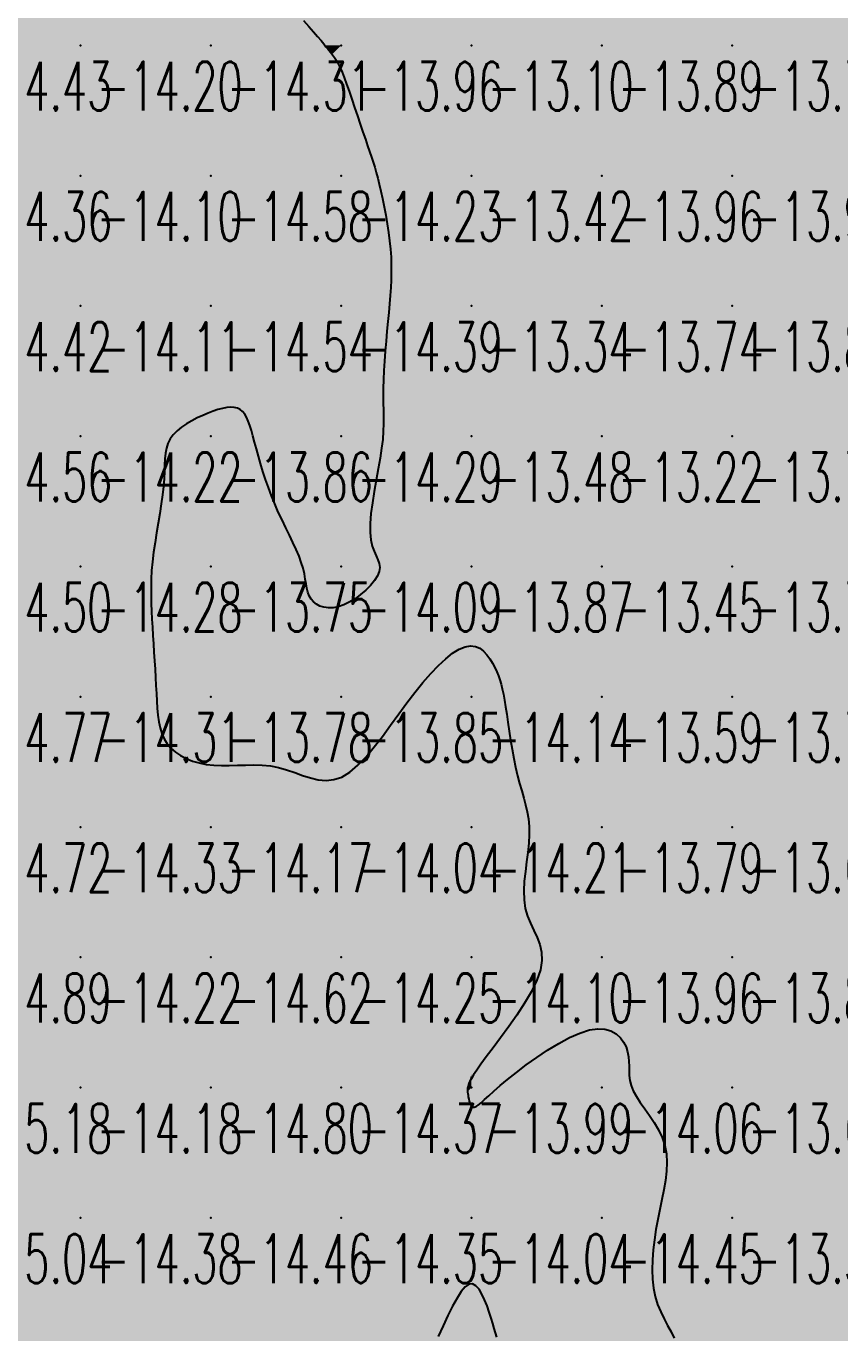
# Model space of a CAD drawing. Header units: millimetres. Extents: x 88261 to 90953, y 390274 to 392322.
# Drawn here: x 89646.1 to 89708.5, y 391308.4 to 391408.7 of the extents above; entities that cross this region are included whole.
import ezdxf
from ezdxf.enums import TextEntityAlignment as Align

# ---------------------------------------------------------------- set-up
doc = ezdxf.new("R2010")
doc.units = ezdxf.units.MM
doc.header["$LTSCALE"] = 25
for name, color, linetype in [('CN_03_00', 7, 'Continuous'), ('COTEAlt', 7, 'Continuous'), ('TN_COLORIAGE', 7, 'Continuous')]:
    doc.layers.add(name, color=color, linetype=linetype)
doc.styles.add('Simplex 1.0', font='Simplex.shx', dxfattribs={"width": 0.99, "height": 2.5})
doc.styles.get("Standard").update_dxf_attribs({"font": 'times.ttf'})

# ---------------------------------------------------------------- blocks, each defined once
blk = doc.blocks.new('COTE')
at = {"color": 0}
blk.add_point((0, 0), dxfattribs=at)
at = {"layer": 'COTEAlt'}
blk.add_attdef('ALT', text='', height=3.75, dxfattribs=at).set_placement((1.25, -1.25), align=Align.TOP_LEFT)

msp = doc.modelspace()

# ---------------------------------------------------------------- linework, layer by layer
at = {"layer": 'CN_03_00', "elevation": -14, "flags": 128}
for points in [[(89667.37, 391409.15), (89667.78, 391408.7), (89668.14, 391408.28), (89668.45, 391407.92), (89668.71, 391407.61), (89668.92, 391407.35), (89669.09, 391407.14), (89669.23, 391406.98), (89669.34, 391406.84), (89669.43, 391406.72), (89669.51, 391406.62), (89669.59, 391406.52), (89669.66, 391406.42), (89669.75, 391406.31), (89669.84, 391406.17), (89669.94, 391406), (89670.05, 391405.78), (89670.17, 391405.51), (89670.32, 391405.18), (89670.48, 391404.77), (89670.66, 391404.27), (89670.86, 391403.72), (89671.07, 391403.11), (89671.29, 391402.47), (89671.5, 391401.83), (89671.72, 391401.19), (89671.92, 391400.59), (89672.11, 391400.03), (89672.28, 391399.53), (89672.43, 391399.09), (89672.57, 391398.67), (89672.7, 391398.28), (89672.83, 391397.9), (89672.94, 391397.49), (89673.06, 391397.06), (89673.18, 391396.59), (89673.31, 391396.06), (89673.43, 391395.48), (89673.56, 391394.86), (89673.68, 391394.21), (89673.79, 391393.55), (89673.89, 391392.89), (89673.97, 391392.23), (89674.04, 391391.59), (89674.08, 391390.98), (89674.1, 391390.39), (89674.1, 391389.81), (89674.09, 391389.23), (89674.06, 391388.65), (89674.02, 391388.05), (89673.97, 391387.41), (89673.91, 391386.75), (89673.84, 391386.04), (89673.77, 391385.3), (89673.71, 391384.54), (89673.64, 391383.77), (89673.58, 391383.01), (89673.53, 391382.28), (89673.5, 391381.57), (89673.48, 391380.92), (89673.48, 391380.32), (89673.48, 391379.77), (89673.5, 391379.24), (89673.51, 391378.72), (89673.51, 391378.18), (89673.49, 391377.62), (89673.44, 391377), (89673.36, 391376.32), (89673.24, 391375.55), (89673.1, 391374.73), (89672.94, 391373.86), (89672.79, 391372.99), (89672.65, 391372.13), (89672.54, 391371.3), (89672.47, 391370.54), (89672.47, 391369.86), (89672.53, 391369.29), (89672.64, 391368.81), (89672.78, 391368.41), (89672.93, 391368.06), (89673.07, 391367.75), (89673.17, 391367.46), (89673.21, 391367.17), (89673.17, 391366.86), (89673.03, 391366.52), (89672.8, 391366.16), (89672.5, 391365.79), (89672.14, 391365.43), (89671.75, 391365.09), (89671.32, 391364.77), (89670.88, 391364.5), (89670.45, 391364.29), (89670.03, 391364.15), (89669.64, 391364.08), (89669.27, 391364.06), (89668.93, 391364.11), (89668.62, 391364.2), (89668.35, 391364.34), (89668.12, 391364.52), (89667.94, 391364.74), (89667.8, 391364.99), (89667.7, 391365.26), (89667.63, 391365.57), (89667.56, 391365.91), (89667.5, 391366.27), (89667.43, 391366.67), (89667.33, 391367.1), (89667.19, 391367.55), (89667.02, 391368.04), (89666.8, 391368.55), (89666.55, 391369.08), (89666.29, 391369.64), (89666, 391370.22), (89665.72, 391370.81), (89665.43, 391371.42), (89665.16, 391372.04), (89664.9, 391372.67), (89664.67, 391373.3), (89664.45, 391373.93), (89664.25, 391374.54), (89664.07, 391375.15), (89663.9, 391375.72), (89663.75, 391376.27), (89663.61, 391376.78), (89663.48, 391377.26), (89663.36, 391377.68), (89663.24, 391378.07), (89663.12, 391378.4), (89662.99, 391378.7), (89662.85, 391378.94), (89662.69, 391379.14), (89662.5, 391379.29), (89662.29, 391379.39), (89662.04, 391379.45), (89661.77, 391379.47), (89661.47, 391379.44), (89661.14, 391379.38), (89660.8, 391379.29), (89660.43, 391379.16), (89660.04, 391379.02), (89659.63, 391378.84), (89659.21, 391378.65), (89658.79, 391378.43), (89658.39, 391378.19), (89658.01, 391377.93), (89657.67, 391377.65), (89657.37, 391377.35), (89657.13, 391377.03), (89656.96, 391376.69), (89656.84, 391376.32), (89656.77, 391375.93), (89656.73, 391375.5), (89656.7, 391375.03), (89656.69, 391374.53), (89656.66, 391373.98), (89656.62, 391373.38), (89656.55, 391372.73), (89656.45, 391372.04), (89656.34, 391371.32), (89656.21, 391370.57), (89656.09, 391369.82), (89655.97, 391369.07), (89655.86, 391368.33), (89655.77, 391367.61), (89655.71, 391366.93), (89655.67, 391366.27), (89655.66, 391365.64), (89655.66, 391365.02), (89655.67, 391364.41), (89655.7, 391363.81), (89655.73, 391363.2), (89655.77, 391362.58), (89655.81, 391361.95), (89655.85, 391361.31), (89655.89, 391360.66), (89655.93, 391360.01), (89655.97, 391359.36), (89656.01, 391358.72), (89656.04, 391358.1), (89656.07, 391357.49), (89656.1, 391356.91), (89656.14, 391356.36), (89656.19, 391355.83), (89656.26, 391355.32), (89656.36, 391354.85), (89656.49, 391354.41), (89656.67, 391354), (89656.9, 391353.63), (89657.19, 391353.29), (89657.53, 391352.99), (89657.92, 391352.72), (89658.36, 391352.5), (89658.84, 391352.31), (89659.35, 391352.16), (89659.9, 391352.05), (89660.47, 391351.99), (89661.06, 391351.96), (89661.67, 391351.97), (89662.29, 391351.98), (89662.92, 391352), (89663.55, 391352.01), (89664.19, 391351.99), (89664.82, 391351.93), (89665.45, 391351.81), (89666.07, 391351.64), (89666.69, 391351.43), (89667.29, 391351.21), (89667.9, 391351.01), (89668.5, 391350.87), (89669.1, 391350.81), (89669.7, 391350.88), (89670.31, 391351.08), (89670.92, 391351.46), (89671.54, 391351.99), (89672.16, 391352.64), (89672.79, 391353.39), (89673.42, 391354.2), (89674.04, 391355.06), (89674.67, 391355.92), (89675.3, 391356.77), (89675.92, 391357.58), (89676.53, 391358.33), (89677.14, 391359.02), (89677.72, 391359.63), (89678.28, 391360.15), (89678.81, 391360.58), (89679.31, 391360.89), (89679.77, 391361.08), (89680.18, 391361.15), (89680.56, 391361.1), (89680.89, 391360.96), (89681.18, 391360.74), (89681.44, 391360.46), (89681.67, 391360.15), (89681.87, 391359.82), (89682.05, 391359.48), (89682.2, 391359.16), (89682.32, 391358.85), (89682.44, 391358.53), (89682.53, 391358.2), (89682.62, 391357.84), (89682.71, 391357.44), (89682.79, 391356.99), (89682.87, 391356.48), (89682.96, 391355.91), (89683.05, 391355.28), (89683.15, 391354.61), (89683.26, 391353.92), (89683.38, 391353.21), (89683.5, 391352.51), (89683.64, 391351.83), (89683.79, 391351.18), (89683.95, 391350.58), (89684.11, 391350.01), (89684.27, 391349.47), (89684.41, 391348.94), (89684.53, 391348.41), (89684.63, 391347.86), (89684.68, 391347.28), (89684.69, 391346.67), (89684.65, 391346), (89684.58, 391345.29), (89684.48, 391344.56), (89684.39, 391343.82), (89684.31, 391343.08), (89684.27, 391342.35), (89684.29, 391341.66), (89684.38, 391341), (89684.55, 391340.41), (89684.79, 391339.85), (89685.04, 391339.31), (89685.29, 391338.77), (89685.5, 391338.22), (89685.64, 391337.63), (89685.66, 391336.99), (89685.55, 391336.27), (89685.27, 391335.48), (89684.85, 391334.62), (89684.33, 391333.72), (89683.74, 391332.81), (89683.11, 391331.92), (89682.49, 391331.07), (89681.91, 391330.29), (89681.39, 391329.61), (89680.98, 391329.05), (89680.66, 391328.59), (89680.42, 391328.23), (89680.25, 391327.95), (89680.13, 391327.74), (89680.06, 391327.58), (89680.02, 391327.46), (89679.99, 391327.36), (89679.98, 391327.28), (89679.96, 391327.21), (89679.96, 391327.14), (89679.95, 391327.07), (89679.95, 391326.99), (89679.96, 391326.9), (89679.97, 391326.79), (89679.99, 391326.67), (89680.01, 391326.52), (89680.04, 391326.36), (89680.08, 391326.2), (89680.13, 391326.05), (89680.19, 391325.91), (89680.27, 391325.81), (89680.36, 391325.75), (89680.47, 391325.74), (89680.61, 391325.79), (89680.78, 391325.9), (89680.99, 391326.08), (89681.25, 391326.32), (89681.58, 391326.62), (89681.97, 391326.97), (89682.45, 391327.39), (89683.03, 391327.87), (89683.7, 391328.41), (89684.45, 391328.98), (89685.26, 391329.56), (89686.1, 391330.12), (89686.95, 391330.63), (89687.78, 391331.08), (89688.57, 391331.43), (89689.3, 391331.67), (89689.94, 391331.76), (89690.49, 391331.73), (89690.96, 391331.59), (89691.36, 391331.36), (89691.68, 391331.07), (89691.93, 391330.73), (89692.12, 391330.36), (89692.24, 391329.98), (89692.31, 391329.61), (89692.34, 391329.25), (89692.35, 391328.89), (89692.35, 391328.53), (89692.36, 391328.16), (89692.41, 391327.79), (89692.5, 391327.39), (89692.67, 391326.98), (89692.91, 391326.55), (89693.21, 391326.09), (89693.55, 391325.6), (89693.91, 391325.09), (89694.27, 391324.56), (89694.6, 391324), (89694.88, 391323.41), (89695.09, 391322.8), (89695.21, 391322.16), (89695.25, 391321.5), (89695.22, 391320.82), (89695.14, 391320.11), (89695.02, 391319.39), (89694.87, 391318.65), (89694.71, 391317.89), (89694.56, 391317.12), (89694.41, 391316.34), (89694.29, 391315.56), (89694.2, 391314.78), (89694.14, 391314.01), (89694.12, 391313.26), (89694.14, 391312.53), (89694.22, 391311.84), (89694.35, 391311.2), (89694.54, 391310.59), (89694.78, 391310.03), (89695.04, 391309.5), (89695.31, 391308.99), (89695.57, 391308.49), (89695.81, 391308)], [(89682.21, 391308.09), (89682.11, 391308.42), (89682, 391308.76), (89681.89, 391309.13), (89681.76, 391309.54), (89681.61, 391310), (89681.45, 391310.48), (89681.26, 391310.95), (89681.06, 391311.39), (89680.84, 391311.76), (89680.6, 391312.03), (89680.34, 391312.17), (89680.07, 391312.15), (89679.78, 391311.95), (89679.47, 391311.59), (89679.15, 391311.08), (89678.81, 391310.46), (89678.45, 391309.75), (89678.08, 391308.96), (89677.69, 391308.14)]]:
    msp.add_lwpolyline(points, dxfattribs=at)
at = {"layer": 'TN_COLORIAGE', "color": 231}
for points in [[(89640.25, 391417.24, -14.12), (89640.25, 391407.24, -14.12), (89650.25, 391417.24, -14.12)], [(89640.25, 391407.24, -14.12), (89650.25, 391407.24, -14.12), (89650.25, 391417.24, -14.12)], [(89650.25, 391407.24, -14), (89655.23, 391412.23, -14), (89650.25, 391417.24, -14), (89653.95, 391417.24, -14)], [(89660.25, 391407.24, -14), (89660.25, 391413.35, -14), (89650.25, 391407.24, -14), (89655.23, 391412.23, -14)], [(89664.99, 391411.98, -14.31), (89660.25, 391413.35, -14.31), (89660.25, 391407.24, -14.31)], [(89664.99, 391411.98, -14.31), (89669.04, 391407.24, -14.31), (89660.25, 391407.24, -14.31)], [(89640.25, 391407.24, -14.2), (89640.25, 391397.24, -14.2), (89650.25, 391407.24, -14.2)], [(89640.25, 391397.24, -14.2), (89650.25, 391397.24, -14.2), (89650.25, 391407.24, -14.2)], [(89650.25, 391407.24, -14.31), (89650.25, 391397.24, -14.31), (89660.25, 391407.24, -14.31)], [(89650.25, 391397.24, -14.31), (89660.25, 391397.24, -14.31), (89660.25, 391407.24, -14.31)], [(89660.25, 391397.24, -14), (89669.56, 391406.55, -14), (89660.25, 391407.24, -14), (89669.04, 391407.24, -14)], [(89660.25, 391397.24, -14), (89669.56, 391406.55, -14), (89670.25, 391397.24, -14), (89670.25, 391405.69, -14)], [(89672.32, 391399.31, -14.23), (89670.25, 391405.69, -14.23), (89670.25, 391397.24, -14.23)], [(89672.32, 391399.31, -14.23), (89673.12, 391397.24, -14.23), (89670.25, 391397.24, -14.23)], [(89640.25, 391397.24, -14.1), (89640.25, 391387.24, -14.1), (89650.25, 391397.24, -14.1)], [(89640.25, 391387.24, -14.1), (89650.25, 391387.24, -14.1), (89650.25, 391397.24, -14.1)], [(89650.25, 391397.24, -14.58), (89650.25, 391387.24, -14.58), (89660.25, 391397.24, -14.58)], [(89650.25, 391387.24, -14.58), (89660.25, 391387.24, -14.58), (89660.25, 391397.24, -14.58)], [(89660.25, 391397.24, -14.23), (89660.25, 391387.24, -14.23), (89670.25, 391397.24, -14.23)], [(89660.25, 391387.24, -14.23), (89670.25, 391387.24, -14.23), (89670.25, 391397.24, -14.23)], [(89670.25, 391387.24, -14), (89674.28, 391391.27, -14), (89670.25, 391397.24, -14), (89673.12, 391397.24, -14)], [(89673.98, 391387.24, -14.39), (89674.28, 391391.27, -14.39), (89670.25, 391387.24, -14.39)], [(89640.25, 391387.24, -14.11), (89640.25, 391377.24, -14.11), (89650.25, 391387.24, -14.11)], [(89640.25, 391377.24, -14.11), (89650.25, 391377.24, -14.11), (89650.25, 391387.24, -14.11)], [(89650.25, 391387.24, -14.54), (89650.25, 391377.24, -14.54), (89660.25, 391387.24, -14.54)], [(89660.25, 391387.24, -14), (89660.25, 391379.26, -14), (89650.25, 391377.24, -14), (89656.39, 391377.24, -14)], [(89660.25, 391387.24, -14), (89660.25, 391379.26, -14), (89670.25, 391387.24, -14), (89662.82, 391379.81, -14)], [(89670.25, 391387.24, -14), (89662.82, 391379.81, -14), (89670.25, 391377.24, -14), (89663.47, 391377.24, -14)], [(89670.25, 391387.24, -14), (89673.98, 391387.24, -14), (89670.25, 391377.24, -14), (89673.27, 391380.26, -14)], [(89673.27, 391380.26, -14.29), (89673.8, 391377.24, -14.29), (89670.25, 391377.24, -14.29)], [(89640.25, 391377.24, -14.22), (89640.25, 391367.24, -14.22), (89650.25, 391377.24, -14.22)], [(89640.25, 391367.24, -14.22), (89650.25, 391367.24, -14.22), (89650.25, 391377.24, -14.22)], [(89650.25, 391367.24, -14), (89656.96, 391373.95, -14), (89650.25, 391377.24, -14), (89656.39, 391377.24, -14)], [(89664.95, 391371.94, -14.29), (89663.47, 391377.24, -14.29), (89670.25, 391377.24, -14.29)], [(89670.25, 391377.24, -14), (89664.95, 391371.94, -14), (89670.25, 391367.24, -14), (89667.7, 391367.24, -14)], [(89670.25, 391377.24, -14), (89673.8, 391377.24, -14), (89670.25, 391367.24, -14), (89671.68, 391368.67, -14)], [(89655.48, 391367.24, -14.28), (89656.96, 391373.95, -14.28), (89650.25, 391367.24, -14.28)], [(89671.68, 391368.67, -14.09), (89674.27, 391367.24, -14.09), (89670.25, 391367.24, -14.09)], [(89640.25, 391367.24, -14.28), (89640.25, 391357.24, -14.28), (89650.25, 391367.24, -14.28)], [(89640.25, 391357.24, -14.28), (89650.25, 391357.24, -14.28), (89650.25, 391367.24, -14.28)], [(89650.25, 391357.24, -14), (89655.76, 391362.75, -14), (89650.25, 391367.24, -14), (89655.48, 391367.24, -14)], [(89667.7, 391367.24, -14.09), (89667.43, 391364.42, -14.09), (89670.25, 391367.24, -14.09)], [(89667.43, 391364.42, -14.09), (89670.25, 391363.53, -14.09), (89670.25, 391367.24, -14.09)], [(89670.25, 391363.53, -14.09), (89674.27, 391367.24, -14.09), (89670.25, 391367.24, -14.09)], [(89655.76, 391362.75, -14.31), (89656.1, 391357.24, -14.31), (89650.25, 391357.24, -14.31)], [(89675.32, 391357.24, -14.14), (89680.25, 391362.49, -14.14), (89680.25, 391357.24, -14.14)], [(89682.3, 391359.29, -14.14), (89680.25, 391362.49, -14.14), (89680.25, 391357.24, -14.14)], [(89682.3, 391359.29, -14.14), (89682.82, 391357.24, -14.14), (89680.25, 391357.24, -14.14)], [(89640.25, 391357.24, -14.31), (89640.25, 391347.24, -14.31), (89650.25, 391357.24, -14.31)], [(89640.25, 391347.24, -14.31), (89650.25, 391347.24, -14.31), (89650.25, 391357.24, -14.31)], [(89650.25, 391347.24, -14), (89656.26, 391353.25, -14), (89650.25, 391357.24, -14), (89656.1, 391357.24, -14)], [(89680.25, 391357.24, -14), (89675.32, 391357.24, -14), (89670.25, 391347.24, -14), (89670.25, 391349.18, -14)], [(89670.25, 391347.24, -14.14), (89680.25, 391347.24, -14.14), (89680.25, 391357.24, -14.14)], [(89680.25, 391347.24, -14), (89683.66, 391350.65, -14), (89680.25, 391357.24, -14), (89682.82, 391357.24, -14)], [(89650.25, 391347.24, -14), (89656.26, 391353.25, -14), (89660.25, 391347.24, -14), (89660.25, 391351.53, -14)], [(89660.25, 391351.53, -14.17), (89665.55, 391352.54, -14.17), (89660.25, 391347.24, -14.17)], [(89660.25, 391347.24, -14), (89665.55, 391352.54, -14), (89670.25, 391347.24, -14), (89670.25, 391349.18, -14)], [(89683.66, 391350.65, -14.21), (89685.28, 391347.24, -14.21), (89680.25, 391347.24, -14.21)], [(89640.25, 391347.24, -14.33), (89640.25, 391337.24, -14.33), (89650.25, 391347.24, -14.33)], [(89640.25, 391337.24, -14.33), (89650.25, 391337.24, -14.33), (89650.25, 391347.24, -14.33)], [(89650.25, 391347.24, -14.17), (89650.25, 391337.24, -14.17), (89660.25, 391347.24, -14.17)], [(89650.25, 391337.24, -14.17), (89660.25, 391337.24, -14.17), (89660.25, 391347.24, -14.17)], [(89660.25, 391347.24, -14.04), (89660.25, 391337.24, -14.04), (89670.25, 391347.24, -14.04)], [(89660.25, 391337.24, -14.04), (89670.25, 391337.24, -14.04), (89670.25, 391347.24, -14.04)], [(89670.25, 391347.24, -14.21), (89670.25, 391337.24, -14.21), (89680.25, 391347.24, -14.21)], [(89670.25, 391337.24, -14.21), (89680.25, 391337.24, -14.21), (89680.25, 391347.24, -14.21)], [(89680.25, 391347.24, -14), (89685.28, 391347.24, -14), (89680.25, 391337.24, -14), (89683.4, 391340.39, -14)], [(89683.4, 391340.39, -14.1), (89687.41, 391337.24, -14.1), (89680.25, 391337.24, -14.1)], [(89640.25, 391333.46, -14.22), (89642.15, 391329.15, -14.22), (89640.25, 391337.24, -14.22), (89650.25, 391337.24, -14.22)], [(89642.15, 391329.15, -14.18), (89642.08, 391327.24, -14.18), (89650.25, 391337.24, -14.18), (89650.25, 391327.24, -14.18)], [(89650.25, 391337.24, -14.62), (89650.25, 391327.24, -14.62), (89660.25, 391337.24, -14.62)], [(89650.25, 391327.24, -14.62), (89660.25, 391327.24, -14.62), (89660.25, 391337.24, -14.62)], [(89660.25, 391337.24, -14.25), (89660.25, 391327.24, -14.25), (89670.25, 391337.24, -14.25)], [(89660.25, 391327.24, -14.25), (89670.25, 391327.24, -14.25), (89670.25, 391337.24, -14.25)], [(89670.25, 391337.24, -14.1), (89670.25, 391327.24, -14.1), (89680.25, 391337.24, -14.1)], [(89670.25, 391327.24, -14), (89679.95, 391327.24, -14), (89680.25, 391337.24, -14), (89680.25, 391328.3, -14)], [(89687.41, 391337.24, -14.1), (89680.25, 391328.3, -14.1), (89680.25, 391337.24, -14.1)], [(89690.25, 391333.23, -14.06), (89681.92, 391327.24, -14.06), (89690.25, 391327.24, -14.06)], [(89692.86, 391329.86, -14.06), (89690.25, 391333.23, -14.06), (89690.25, 391327.24, -14.06)], [(89691.76, 391327.24, -14.06), (89692.86, 391329.86, -14.06), (89690.25, 391327.24, -14.06)], [(89640.71, 391317.7, -14.18), (89642.08, 391327.24, -14.18), (89650.25, 391327.24, -14.18)], [(89640.85, 391317.24, -14.18), (89640.71, 391317.7, -14.18), (89650.25, 391317.24, -14.18), (89650.25, 391327.24, -14.18)], [(89650.25, 391327.24, -14.8), (89650.25, 391317.24, -14.8), (89660.25, 391327.24, -14.8)], [(89650.25, 391317.24, -14.8), (89660.25, 391317.24, -14.8), (89660.25, 391327.24, -14.8)], [(89660.25, 391327.24, -14.37), (89660.25, 391317.24, -14.37), (89670.25, 391327.24, -14.37)], [(89660.25, 391317.24, -14.37), (89670.25, 391317.24, -14.37), (89670.25, 391327.24, -14.37)], [(89670.25, 391327.24, -14), (89679.95, 391327.24, -14), (89670.25, 391317.24, -14), (89679.93, 391326.92, -14)], [(89670.25, 391317.24, -14), (89679.93, 391326.92, -14), (89680.25, 391317.24, -14), (89680.25, 391325.07, -14)], [(89690.25, 391327.24, -14), (89681.92, 391327.24, -14), (89680.25, 391317.24, -14), (89680.25, 391325.07, -14)], [(89680.25, 391317.24, -14.06), (89690.25, 391317.24, -14.06), (89690.25, 391327.24, -14.06)], [(89690.25, 391317.24, -14), (89696.09, 391323.08, -14), (89690.25, 391327.24, -14), (89691.76, 391327.24, -14)], [(89694.39, 391317.24, -14.45), (89696.09, 391323.08, -14.45), (89690.25, 391317.24, -14.45)], [(89640.25, 391314.64, -14.38), (89640.85, 391317.24, -14.38), (89640.25, 391307.24, -14.38), (89650.25, 391317.24, -14.38)], [(89640.25, 391307.24, -14.38), (89650.25, 391307.24, -14.38), (89650.25, 391317.24, -14.38)], [(89650.25, 391317.24, -14.46), (89650.25, 391307.24, -14.46), (89660.25, 391317.24, -14.46)], [(89650.25, 391307.24, -14.46), (89660.25, 391307.24, -14.46), (89660.25, 391317.24, -14.46)], [(89660.25, 391317.24, -14.35), (89660.25, 391307.24, -14.35), (89670.25, 391317.24, -14.35)], [(89660.25, 391307.24, -14.35), (89670.25, 391307.24, -14.35), (89670.25, 391317.24, -14.35)], [(89670.25, 391317.24, -14.04), (89670.25, 391307.24, -14.04), (89680.25, 391317.24, -14.04)], [(89670.25, 391307.24, -14), (89677.46, 391307.24, -14), (89680.25, 391317.24, -14), (89680.25, 391314.18, -14)], [(89690.25, 391317.24, -14), (89681.97, 391308.96, -14), (89680.25, 391317.24, -14), (89680.25, 391314.18, -14)], [(89690.25, 391317.24, -14), (89681.97, 391308.96, -14), (89690.25, 391307.24, -14), (89682.43, 391307.24, -14)], [(89690.25, 391317.24, -14), (89694.39, 391317.24, -14), (89690.25, 391307.24, -14), (89693.68, 391310.68, -14)], [(89693.68, 391310.68, -14.34), (89696.98, 391307.24, -14.34), (89690.25, 391307.24, -14.34)]]:
    msp.add_solid(points, dxfattribs=at)
at = {"layer": 'TN_COLORIAGE', "color": 221}
for points in [[(89669.04, 391407.24, -13.65), (89664.99, 391411.98, -13.65), (89670.25, 391407.24, -13.65), (89670.25, 391417.24, -13.65)], [(89670.25, 391417.24, -13.76), (89670.25, 391407.24, -13.76), (89680.25, 391417.24, -13.76)], [(89670.25, 391407.24, -13.76), (89680.25, 391407.24, -13.76), (89680.25, 391417.24, -13.76)], [(89680.25, 391417.24, -13.82), (89680.25, 391407.24, -13.82), (89690.25, 391417.24, -13.82)], [(89680.25, 391407.24, -13.82), (89690.25, 391407.24, -13.82), (89690.25, 391417.24, -13.82)], [(89690.25, 391417.24, -13.5), (89690.25, 391407.24, -13.5), (89700.25, 391417.24, -13.5)], [(89690.25, 391407.24, -13.5), (89700.25, 391407.24, -13.5), (89700.25, 391417.24, -13.5)], [(89700.25, 391407.24, -13), (89707.78, 391414.77, -13), (89700.25, 391417.24, -13), (89706.9, 391417.24, -13)], [(89700.25, 391407.24, -13), (89707.78, 391414.77, -13), (89710.25, 391407.24, -13), (89710.25, 391410.24, -13)], [(89669.04, 391407.24, -13.96), (89669.56, 391406.55, -13.96), (89670.25, 391407.24, -13.96)], [(89670.25, 391405.69, -13.96), (89669.56, 391406.55, -13.96), (89670.25, 391407.24, -13.96)], [(89670.25, 391405.69, -13.1), (89672.32, 391399.31, -13.1), (89670.25, 391407.24, -13.1), (89680.25, 391407.24, -13.1)], [(89673.12, 391397.24, -13.1), (89672.32, 391399.31, -13.1), (89680.25, 391397.24, -13.1), (89680.25, 391407.24, -13.1)], [(89680.25, 391407.24, -13.89), (89680.25, 391397.24, -13.89), (89690.25, 391407.24, -13.89)], [(89680.25, 391397.24, -13.89), (89690.25, 391397.24, -13.89), (89690.25, 391407.24, -13.89)], [(89690.25, 391407.24, -13.77), (89690.25, 391397.24, -13.77), (89700.25, 391407.24, -13.77)], [(89690.25, 391397.24, -13.77), (89700.25, 391397.24, -13.77), (89700.25, 391407.24, -13.77)], [(89700.25, 391407.24, -13.11), (89700.25, 391397.24, -13.11), (89710.25, 391407.24, -13.11)], [(89700.25, 391397.24, -13.11), (89710.25, 391397.24, -13.11), (89710.25, 391407.24, -13.11)], [(89673.12, 391397.24, -13.42), (89674.28, 391391.27, -13.42), (89680.25, 391397.24, -13.42)], [(89674.28, 391391.27, -13.34), (89673.98, 391387.24, -13.34), (89680.25, 391397.24, -13.34), (89680.25, 391387.24, -13.34)], [(89680.25, 391397.24, -13.96), (89680.25, 391387.24, -13.96), (89690.25, 391397.24, -13.96)], [(89680.25, 391387.24, -13.96), (89690.25, 391387.24, -13.96), (89690.25, 391397.24, -13.96)], [(89690.25, 391397.24, -13.96), (89690.25, 391387.24, -13.96), (89700.25, 391397.24, -13.96)], [(89690.25, 391387.24, -13.96), (89700.25, 391387.24, -13.96), (89700.25, 391397.24, -13.96)], [(89700.25, 391397.24, -13), (89700.25, 391387.24, -13), (89710.25, 391397.24, -13)], [(89700.25, 391387.24, -13), (89709.45, 391387.24, -13), (89710.25, 391397.24, -13), (89710.25, 391397.23, -13)], [(89673.27, 391380.26, -13.34), (89673.98, 391387.24, -13.34), (89680.25, 391387.24, -13.34)], [(89673.8, 391377.24, -13.34), (89673.27, 391380.26, -13.34), (89680.25, 391377.24, -13.34), (89680.25, 391387.24, -13.34)], [(89680.25, 391387.24, -13.74), (89680.25, 391377.24, -13.74), (89690.25, 391387.24, -13.74)], [(89680.25, 391377.24, -13.74), (89690.25, 391377.24, -13.74), (89690.25, 391387.24, -13.74)], [(89690.25, 391387.24, -13.89), (89690.25, 391377.24, -13.89), (89700.25, 391387.24, -13.89)], [(89690.25, 391377.24, -13.89), (89700.25, 391377.24, -13.89), (89700.25, 391387.24, -13.89)], [(89700.25, 391387.24, -13), (89709.45, 391387.24, -13), (89700.25, 391377.24, -13), (89709.27, 391386.26, -13)], [(89700.25, 391377.24, -13), (89709.27, 391386.26, -13), (89710.25, 391377.24, -13), (89710.25, 391382.48, -13)], [(89656.39, 391377.24, -13.86), (89660.25, 391379.26, -13.86), (89660.25, 391377.24, -13.86)], [(89662.82, 391379.81, -13.86), (89660.25, 391379.26, -13.86), (89660.25, 391377.24, -13.86)], [(89663.47, 391377.24, -13.86), (89662.82, 391379.81, -13.86), (89660.25, 391377.24, -13.86)], [(89656.96, 391373.95, -13.75), (89655.48, 391367.24, -13.75), (89660.25, 391377.24, -13.75), (89660.25, 391367.24, -13.75)], [(89656.39, 391377.24, -13.86), (89656.96, 391373.95, -13.86), (89660.25, 391377.24, -13.86)], [(89663.47, 391377.24, -13.75), (89664.95, 391371.94, -13.75), (89660.25, 391377.24, -13.75), (89660.25, 391367.24, -13.75)], [(89671.68, 391368.67, -13.48), (89673.8, 391377.24, -13.48), (89680.25, 391377.24, -13.48)], [(89674.27, 391367.24, -13.48), (89671.68, 391368.67, -13.48), (89680.25, 391367.24, -13.48), (89680.25, 391377.24, -13.48)], [(89680.25, 391377.24, -13.22), (89680.25, 391367.24, -13.22), (89690.25, 391377.24, -13.22)], [(89680.25, 391367.24, -13.22), (89690.25, 391367.24, -13.22), (89690.25, 391377.24, -13.22)], [(89690.25, 391377.24, -13.71), (89690.25, 391367.24, -13.71), (89700.25, 391377.24, -13.71)], [(89690.25, 391367.24, -13.71), (89700.25, 391367.24, -13.71), (89700.25, 391377.24, -13.71)], [(89700.25, 391377.24, -13.08), (89700.25, 391367.24, -13.08), (89710.25, 391377.24, -13.08)], [(89700.25, 391367.24, -13.08), (89710.25, 391367.24, -13.08), (89710.25, 391377.24, -13.08)], [(89667.7, 391367.24, -13.75), (89664.95, 391371.94, -13.75), (89660.25, 391367.24, -13.75)], [(89655.48, 391367.24, -13.75), (89655.76, 391362.75, -13.75), (89660.25, 391367.24, -13.75)], [(89656.1, 391357.24, -13.75), (89655.76, 391362.75, -13.75), (89660.25, 391357.24, -13.75), (89660.25, 391367.24, -13.75)], [(89667.43, 391364.42, -13.75), (89667.7, 391367.24, -13.75), (89660.25, 391357.24, -13.75), (89660.25, 391367.24, -13.75)], [(89674.27, 391367.24, -13.85), (89670.25, 391363.53, -13.85), (89680.25, 391367.24, -13.85), (89670.25, 391357.24, -13.85)], [(89680.25, 391362.49, -13.85), (89675.32, 391357.24, -13.85), (89680.25, 391367.24, -13.85), (89670.25, 391357.24, -13.85)], [(89680.25, 391362.49, -13.45), (89682.3, 391359.29, -13.45), (89680.25, 391367.24, -13.45), (89690.25, 391367.24, -13.45)], [(89682.82, 391357.24, -13.45), (89682.3, 391359.29, -13.45), (89690.25, 391357.24, -13.45), (89690.25, 391367.24, -13.45)], [(89690.25, 391367.24, -13.77), (89690.25, 391357.24, -13.77), (89700.25, 391367.24, -13.77)], [(89690.25, 391357.24, -13.77), (89700.25, 391357.24, -13.77), (89700.25, 391367.24, -13.77)], [(89700.25, 391367.24, -13.06), (89700.25, 391357.24, -13.06), (89710.25, 391367.24, -13.06)], [(89700.25, 391357.24, -13.06), (89710.25, 391357.24, -13.06), (89710.25, 391367.24, -13.06)], [(89670.25, 391363.53, -13.78), (89667.43, 391364.42, -13.78), (89670.25, 391357.24, -13.78), (89660.25, 391357.24, -13.78)], [(89656.1, 391357.24, -13.78), (89656.26, 391353.25, -13.78), (89660.25, 391357.24, -13.78)], [(89660.25, 391351.53, -13.78), (89656.26, 391353.25, -13.78), (89660.25, 391357.24, -13.78)], [(89665.55, 391352.54, -13.78), (89660.25, 391351.53, -13.78), (89670.25, 391357.24, -13.78), (89660.25, 391357.24, -13.78)], [(89670.25, 391349.18, -13.85), (89665.55, 391352.54, -13.85), (89670.25, 391357.24, -13.85)], [(89670.25, 391349.18, -13.85), (89675.32, 391357.24, -13.85), (89670.25, 391357.24, -13.85)], [(89682.82, 391357.24, -13.59), (89683.66, 391350.65, -13.59), (89690.25, 391357.24, -13.59)], [(89685.28, 391347.24, -13.59), (89683.66, 391350.65, -13.59), (89690.25, 391347.24, -13.59), (89690.25, 391357.24, -13.59)], [(89690.25, 391357.24, -13.73), (89690.25, 391347.24, -13.73), (89700.25, 391357.24, -13.73)], [(89690.25, 391347.24, -13.73), (89700.25, 391347.24, -13.73), (89700.25, 391357.24, -13.73)], [(89700.25, 391357.24, -13.18), (89700.25, 391347.24, -13.18), (89710.25, 391357.24, -13.18)], [(89700.25, 391347.24, -13.18), (89710.25, 391347.24, -13.18), (89710.25, 391357.24, -13.18)], [(89683.4, 391340.39, -13.79), (89685.28, 391347.24, -13.79), (89690.25, 391347.24, -13.79)], [(89687.41, 391337.24, -13.79), (89683.4, 391340.39, -13.79), (89690.25, 391337.24, -13.79), (89690.25, 391347.24, -13.79)], [(89690.25, 391347.24, -13.62), (89690.25, 391337.24, -13.62), (89700.25, 391347.24, -13.62)], [(89690.25, 391337.24, -13.62), (89700.25, 391337.24, -13.62), (89700.25, 391347.24, -13.62)], [(89700.25, 391347.24, -13.35), (89700.25, 391337.24, -13.35), (89710.25, 391347.24, -13.35)], [(89700.25, 391337.24, -13.35), (89710.25, 391337.24, -13.35), (89710.25, 391347.24, -13.35)], [(89680.25, 391328.3, -13.96), (89687.41, 391337.24, -13.96), (89680.25, 391327.24, -13.96), (89690.25, 391337.24, -13.96)], [(89681.92, 391327.24, -13.96), (89690.25, 391333.23, -13.96), (89680.25, 391327.24, -13.96), (89690.25, 391337.24, -13.96)], [(89690.25, 391333.23, -13.84), (89692.86, 391329.86, -13.84), (89690.25, 391337.24, -13.84), (89700.25, 391337.24, -13.84)], [(89692.86, 391329.86, -13.68), (89691.76, 391327.24, -13.68), (89700.25, 391337.24, -13.68), (89700.25, 391327.24, -13.68)], [(89700.25, 391337.24, -13.44), (89700.25, 391327.24, -13.44), (89710.25, 391337.24, -13.44)], [(89700.25, 391327.24, -13.44), (89710.25, 391327.24, -13.44), (89710.25, 391337.24, -13.44)], [(89680.25, 391328.3, -13.99), (89679.95, 391327.24, -13.99), (89680.25, 391327.24, -13.99)], [(89679.93, 391326.92, -13.99), (89679.95, 391327.24, -13.99), (89680.25, 391327.24, -13.99)], [(89680.25, 391325.07, -13.99), (89679.93, 391326.92, -13.99), (89680.25, 391327.24, -13.99)], [(89680.25, 391325.07, -13.99), (89681.92, 391327.24, -13.99), (89680.25, 391327.24, -13.99)], [(89691.76, 391327.24, -13.68), (89696.09, 391323.08, -13.68), (89700.25, 391327.24, -13.68)], [(89696.09, 391323.08, -13.36), (89694.39, 391317.24, -13.36), (89700.25, 391327.24, -13.36), (89700.25, 391317.24, -13.36)], [(89700.25, 391327.24, -13.58), (89700.25, 391317.24, -13.58), (89710.25, 391327.24, -13.58)], [(89700.25, 391317.24, -13.58), (89710.25, 391317.24, -13.58), (89710.25, 391327.24, -13.58)], [(89693.68, 391310.68, -13.36), (89694.39, 391317.24, -13.36), (89700.25, 391317.24, -13.36)], [(89696.98, 391307.24, -13.36), (89693.68, 391310.68, -13.36), (89700.25, 391307.24, -13.36), (89700.25, 391317.24, -13.36)], [(89700.25, 391317.24, -13.64), (89700.25, 391307.24, -13.64), (89710.25, 391317.24, -13.64)], [(89700.25, 391307.24, -13.64), (89710.25, 391307.24, -13.64), (89710.25, 391317.24, -13.64)], [(89680.25, 391314.18, -13.91), (89677.46, 391307.24, -13.91), (89680.25, 391307.24, -13.91)], [(89680.25, 391314.18, -13.91), (89681.97, 391308.96, -13.91), (89680.25, 391307.24, -13.91)], [(89682.43, 391307.24, -13.91), (89681.97, 391308.96, -13.91), (89680.25, 391307.24, -13.91)]]:
    msp.add_solid(points, dxfattribs=at)

# ---------------------------------------------------------------- block references
at = {"layer": 'COTEAlt'}
ref = msp.add_blockref('COTE', (89640.25, 391407.24), dxfattribs=at)
ref.add_attrib('ALT', '-14.43', dxfattribs={"height": 3.75, "style": 'Simplex 1.0', "width": 0.6}).set_placement((89641.5, 391405.99), align=Align.TOP_LEFT)
ref = msp.add_blockref('COTE', (89650.25, 391407.24), dxfattribs=at)
ref.add_attrib('ALT', '-14.20', dxfattribs={"height": 3.75, "style": 'Simplex 1.0', "width": 0.6}).set_placement((89651.5, 391405.99), align=Align.TOP_LEFT)
ref = msp.add_blockref('COTE', (89660.25, 391407.24), dxfattribs=at)
ref.add_attrib('ALT', '-14.31', dxfattribs={"height": 3.75, "style": 'Simplex 1.0', "width": 0.6}).set_placement((89661.5, 391405.99), align=Align.TOP_LEFT)
ref = msp.add_blockref('COTE', (89670.25, 391407.24), dxfattribs=at)
ref.add_attrib('ALT', '-13.96', dxfattribs={"height": 3.75, "style": 'Simplex 1.0', "width": 0.6}).set_placement((89671.5, 391405.99), align=Align.TOP_LEFT)
ref = msp.add_blockref('COTE', (89680.25, 391407.24), dxfattribs=at)
ref.add_attrib('ALT', '-13.10', dxfattribs={"height": 3.75, "style": 'Simplex 1.0', "width": 0.6}).set_placement((89681.5, 391405.99), align=Align.TOP_LEFT)
ref = msp.add_blockref('COTE', (89690.25, 391407.24), dxfattribs=at)
ref.add_attrib('ALT', '-13.89', dxfattribs={"height": 3.75, "style": 'Simplex 1.0', "width": 0.6}).set_placement((89691.5, 391405.99), align=Align.TOP_LEFT)
ref = msp.add_blockref('COTE', (89700.25, 391407.24), dxfattribs=at)
ref.add_attrib('ALT', '-13.77', dxfattribs={"height": 3.75, "style": 'Simplex 1.0', "width": 0.6}).set_placement((89701.5, 391405.99), align=Align.TOP_LEFT)
ref = msp.add_blockref('COTE', (89640.25, 391397.24), dxfattribs=at)
ref.add_attrib('ALT', '-14.36', dxfattribs={"height": 3.75, "style": 'Simplex 1.0', "width": 0.6}).set_placement((89641.5, 391395.99), align=Align.TOP_LEFT)
ref = msp.add_blockref('COTE', (89650.25, 391397.24), dxfattribs=at)
ref.add_attrib('ALT', '-14.10', dxfattribs={"height": 3.75, "style": 'Simplex 1.0', "width": 0.6}).set_placement((89651.5, 391395.99), align=Align.TOP_LEFT)
ref = msp.add_blockref('COTE', (89660.25, 391397.24), dxfattribs=at)
ref.add_attrib('ALT', '-14.58', dxfattribs={"height": 3.75, "style": 'Simplex 1.0', "width": 0.6}).set_placement((89661.5, 391395.99), align=Align.TOP_LEFT)
ref = msp.add_blockref('COTE', (89670.25, 391397.24), dxfattribs=at)
ref.add_attrib('ALT', '-14.23', dxfattribs={"height": 3.75, "style": 'Simplex 1.0', "width": 0.6}).set_placement((89671.5, 391395.99), align=Align.TOP_LEFT)
ref = msp.add_blockref('COTE', (89680.25, 391397.24), dxfattribs=at)
ref.add_attrib('ALT', '-13.42', dxfattribs={"height": 3.75, "style": 'Simplex 1.0', "width": 0.6}).set_placement((89681.5, 391395.99), align=Align.TOP_LEFT)
ref = msp.add_blockref('COTE', (89690.25, 391397.24), dxfattribs=at)
ref.add_attrib('ALT', '-13.96', dxfattribs={"height": 3.75, "style": 'Simplex 1.0', "width": 0.6}).set_placement((89691.5, 391395.99), align=Align.TOP_LEFT)
ref = msp.add_blockref('COTE', (89700.25, 391397.24), dxfattribs=at)
ref.add_attrib('ALT', '-13.96', dxfattribs={"height": 3.75, "style": 'Simplex 1.0', "width": 0.6}).set_placement((89701.5, 391395.99), align=Align.TOP_LEFT)
ref = msp.add_blockref('COTE', (89640.25, 391387.24), dxfattribs=at)
ref.add_attrib('ALT', '-14.42', dxfattribs={"height": 3.75, "style": 'Simplex 1.0', "width": 0.6}).set_placement((89641.5, 391385.99), align=Align.TOP_LEFT)
ref = msp.add_blockref('COTE', (89650.25, 391387.24), dxfattribs=at)
ref.add_attrib('ALT', '-14.11', dxfattribs={"height": 3.75, "style": 'Simplex 1.0', "width": 0.6}).set_placement((89651.5, 391385.99), align=Align.TOP_LEFT)
ref = msp.add_blockref('COTE', (89660.25, 391387.24), dxfattribs=at)
ref.add_attrib('ALT', '-14.54', dxfattribs={"height": 3.75, "style": 'Simplex 1.0', "width": 0.6}).set_placement((89661.5, 391385.99), align=Align.TOP_LEFT)
ref = msp.add_blockref('COTE', (89670.25, 391387.24), dxfattribs=at)
ref.add_attrib('ALT', '-14.39', dxfattribs={"height": 3.75, "style": 'Simplex 1.0', "width": 0.6}).set_placement((89671.5, 391385.99), align=Align.TOP_LEFT)
ref = msp.add_blockref('COTE', (89680.25, 391387.24), dxfattribs=at)
ref.add_attrib('ALT', '-13.34', dxfattribs={"height": 3.75, "style": 'Simplex 1.0', "width": 0.6}).set_placement((89681.5, 391385.99), align=Align.TOP_LEFT)
ref = msp.add_blockref('COTE', (89690.25, 391387.24), dxfattribs=at)
ref.add_attrib('ALT', '-13.74', dxfattribs={"height": 3.75, "style": 'Simplex 1.0', "width": 0.6}).set_placement((89691.5, 391385.99), align=Align.TOP_LEFT)
ref = msp.add_blockref('COTE', (89700.25, 391387.24), dxfattribs=at)
ref.add_attrib('ALT', '-13.89', dxfattribs={"height": 3.75, "style": 'Simplex 1.0', "width": 0.6}).set_placement((89701.5, 391385.99), align=Align.TOP_LEFT)
ref = msp.add_blockref('COTE', (89640.25, 391377.24), dxfattribs=at)
ref.add_attrib('ALT', '-14.56', dxfattribs={"height": 3.75, "style": 'Simplex 1.0', "width": 0.6}).set_placement((89641.5, 391375.99), align=Align.TOP_LEFT)
ref = msp.add_blockref('COTE', (89650.25, 391377.24), dxfattribs=at)
ref.add_attrib('ALT', '-14.22', dxfattribs={"height": 3.75, "style": 'Simplex 1.0', "width": 0.6}).set_placement((89651.5, 391375.99), align=Align.TOP_LEFT)
ref = msp.add_blockref('COTE', (89660.25, 391377.24), dxfattribs=at)
ref.add_attrib('ALT', '-13.86', dxfattribs={"height": 3.75, "style": 'Simplex 1.0', "width": 0.6}).set_placement((89661.5, 391375.99), align=Align.TOP_LEFT)
ref = msp.add_blockref('COTE', (89670.25, 391377.24), dxfattribs=at)
ref.add_attrib('ALT', '-14.29', dxfattribs={"height": 3.75, "style": 'Simplex 1.0', "width": 0.6}).set_placement((89671.5, 391375.99), align=Align.TOP_LEFT)
ref = msp.add_blockref('COTE', (89680.25, 391377.24), dxfattribs=at)
ref.add_attrib('ALT', '-13.48', dxfattribs={"height": 3.75, "style": 'Simplex 1.0', "width": 0.6}).set_placement((89681.5, 391375.99), align=Align.TOP_LEFT)
ref = msp.add_blockref('COTE', (89690.25, 391377.24), dxfattribs=at)
ref.add_attrib('ALT', '-13.22', dxfattribs={"height": 3.75, "style": 'Simplex 1.0', "width": 0.6}).set_placement((89691.5, 391375.99), align=Align.TOP_LEFT)
ref = msp.add_blockref('COTE', (89700.25, 391377.24), dxfattribs=at)
ref.add_attrib('ALT', '-13.71', dxfattribs={"height": 3.75, "style": 'Simplex 1.0', "width": 0.6}).set_placement((89701.5, 391375.99), align=Align.TOP_LEFT)
ref = msp.add_blockref('COTE', (89640.25, 391367.24), dxfattribs=at)
ref.add_attrib('ALT', '-14.50', dxfattribs={"height": 3.75, "style": 'Simplex 1.0', "width": 0.6}).set_placement((89641.5, 391365.99), align=Align.TOP_LEFT)
ref = msp.add_blockref('COTE', (89650.25, 391367.24), dxfattribs=at)
ref.add_attrib('ALT', '-14.28', dxfattribs={"height": 3.75, "style": 'Simplex 1.0', "width": 0.6}).set_placement((89651.5, 391365.99), align=Align.TOP_LEFT)
ref = msp.add_blockref('COTE', (89660.25, 391367.24), dxfattribs=at)
ref.add_attrib('ALT', '-13.75', dxfattribs={"height": 3.75, "style": 'Simplex 1.0', "width": 0.6}).set_placement((89661.5, 391365.99), align=Align.TOP_LEFT)
ref = msp.add_blockref('COTE', (89670.25, 391367.24), dxfattribs=at)
ref.add_attrib('ALT', '-14.09', dxfattribs={"height": 3.75, "style": 'Simplex 1.0', "width": 0.6}).set_placement((89671.5, 391365.99), align=Align.TOP_LEFT)
ref = msp.add_blockref('COTE', (89680.25, 391367.24), dxfattribs=at)
ref.add_attrib('ALT', '-13.87', dxfattribs={"height": 3.75, "style": 'Simplex 1.0', "width": 0.6}).set_placement((89681.5, 391365.99), align=Align.TOP_LEFT)
ref = msp.add_blockref('COTE', (89690.25, 391367.24), dxfattribs=at)
ref.add_attrib('ALT', '-13.45', dxfattribs={"height": 3.75, "style": 'Simplex 1.0', "width": 0.6}).set_placement((89691.5, 391365.99), align=Align.TOP_LEFT)
ref = msp.add_blockref('COTE', (89700.25, 391367.24), dxfattribs=at)
ref.add_attrib('ALT', '-13.77', dxfattribs={"height": 3.75, "style": 'Simplex 1.0', "width": 0.6}).set_placement((89701.5, 391365.99), align=Align.TOP_LEFT)
ref = msp.add_blockref('COTE', (89640.25, 391357.24), dxfattribs=at)
ref.add_attrib('ALT', '-14.77', dxfattribs={"height": 3.75, "style": 'Simplex 1.0', "width": 0.6}).set_placement((89641.5, 391355.99), align=Align.TOP_LEFT)
ref = msp.add_blockref('COTE', (89650.25, 391357.24), dxfattribs=at)
ref.add_attrib('ALT', '-14.31', dxfattribs={"height": 3.75, "style": 'Simplex 1.0', "width": 0.6}).set_placement((89651.5, 391355.99), align=Align.TOP_LEFT)
ref = msp.add_blockref('COTE', (89660.25, 391357.24), dxfattribs=at)
ref.add_attrib('ALT', '-13.78', dxfattribs={"height": 3.75, "style": 'Simplex 1.0', "width": 0.6}).set_placement((89661.5, 391355.99), align=Align.TOP_LEFT)
ref = msp.add_blockref('COTE', (89670.25, 391357.24), dxfattribs=at)
ref.add_attrib('ALT', '-13.85', dxfattribs={"height": 3.75, "style": 'Simplex 1.0', "width": 0.6}).set_placement((89671.5, 391355.99), align=Align.TOP_LEFT)
ref = msp.add_blockref('COTE', (89680.25, 391357.24), dxfattribs=at)
ref.add_attrib('ALT', '-14.14', dxfattribs={"height": 3.75, "style": 'Simplex 1.0', "width": 0.6}).set_placement((89681.5, 391355.99), align=Align.TOP_LEFT)
ref = msp.add_blockref('COTE', (89690.25, 391357.24), dxfattribs=at)
ref.add_attrib('ALT', '-13.59', dxfattribs={"height": 3.75, "style": 'Simplex 1.0', "width": 0.6}).set_placement((89691.5, 391355.99), align=Align.TOP_LEFT)
ref = msp.add_blockref('COTE', (89700.25, 391357.24), dxfattribs=at)
ref.add_attrib('ALT', '-13.73', dxfattribs={"height": 3.75, "style": 'Simplex 1.0', "width": 0.6}).set_placement((89701.5, 391355.99), align=Align.TOP_LEFT)
ref = msp.add_blockref('COTE', (89640.25, 391347.24), dxfattribs=at)
ref.add_attrib('ALT', '-14.72', dxfattribs={"height": 3.75, "style": 'Simplex 1.0', "width": 0.6}).set_placement((89641.5, 391345.99), align=Align.TOP_LEFT)
ref = msp.add_blockref('COTE', (89650.25, 391347.24), dxfattribs=at)
ref.add_attrib('ALT', '-14.33', dxfattribs={"height": 3.75, "style": 'Simplex 1.0', "width": 0.6}).set_placement((89651.5, 391345.99), align=Align.TOP_LEFT)
ref = msp.add_blockref('COTE', (89660.25, 391347.24), dxfattribs=at)
ref.add_attrib('ALT', '-14.17', dxfattribs={"height": 3.75, "style": 'Simplex 1.0', "width": 0.6}).set_placement((89661.5, 391345.99), align=Align.TOP_LEFT)
ref = msp.add_blockref('COTE', (89670.25, 391347.24), dxfattribs=at)
ref.add_attrib('ALT', '-14.04', dxfattribs={"height": 3.75, "style": 'Simplex 1.0', "width": 0.6}).set_placement((89671.5, 391345.99), align=Align.TOP_LEFT)
ref = msp.add_blockref('COTE', (89680.25, 391347.24), dxfattribs=at)
ref.add_attrib('ALT', '-14.21', dxfattribs={"height": 3.75, "style": 'Simplex 1.0', "width": 0.6}).set_placement((89681.5, 391345.99), align=Align.TOP_LEFT)
ref = msp.add_blockref('COTE', (89690.25, 391347.24), dxfattribs=at)
ref.add_attrib('ALT', '-13.79', dxfattribs={"height": 3.75, "style": 'Simplex 1.0', "width": 0.6}).set_placement((89691.5, 391345.99), align=Align.TOP_LEFT)
ref = msp.add_blockref('COTE', (89700.25, 391347.24), dxfattribs=at)
ref.add_attrib('ALT', '-13.62', dxfattribs={"height": 3.75, "style": 'Simplex 1.0', "width": 0.6}).set_placement((89701.5, 391345.99), align=Align.TOP_LEFT)
ref = msp.add_blockref('COTE', (89640.25, 391337.24), dxfattribs=at)
ref.add_attrib('ALT', '-14.89', dxfattribs={"height": 3.75, "style": 'Simplex 1.0', "width": 0.6}).set_placement((89641.5, 391335.99), align=Align.TOP_LEFT)
ref = msp.add_blockref('COTE', (89650.25, 391337.24), dxfattribs=at)
ref.add_attrib('ALT', '-14.22', dxfattribs={"height": 3.75, "style": 'Simplex 1.0', "width": 0.6}).set_placement((89651.5, 391335.99), align=Align.TOP_LEFT)
ref = msp.add_blockref('COTE', (89660.25, 391337.24), dxfattribs=at)
ref.add_attrib('ALT', '-14.62', dxfattribs={"height": 3.75, "style": 'Simplex 1.0', "width": 0.6}).set_placement((89661.5, 391335.99), align=Align.TOP_LEFT)
ref = msp.add_blockref('COTE', (89670.25, 391337.24), dxfattribs=at)
ref.add_attrib('ALT', '-14.25', dxfattribs={"height": 3.75, "style": 'Simplex 1.0', "width": 0.6}).set_placement((89671.5, 391335.99), align=Align.TOP_LEFT)
ref = msp.add_blockref('COTE', (89680.25, 391337.24), dxfattribs=at)
ref.add_attrib('ALT', '-14.10', dxfattribs={"height": 3.75, "style": 'Simplex 1.0', "width": 0.6}).set_placement((89681.5, 391335.99), align=Align.TOP_LEFT)
ref = msp.add_blockref('COTE', (89690.25, 391337.24), dxfattribs=at)
ref.add_attrib('ALT', '-13.96', dxfattribs={"height": 3.75, "style": 'Simplex 1.0', "width": 0.6}).set_placement((89691.5, 391335.99), align=Align.TOP_LEFT)
ref = msp.add_blockref('COTE', (89700.25, 391337.24), dxfattribs=at)
ref.add_attrib('ALT', '-13.84', dxfattribs={"height": 3.75, "style": 'Simplex 1.0', "width": 0.6}).set_placement((89701.5, 391335.99), align=Align.TOP_LEFT)
ref = msp.add_blockref('COTE', (89640.25, 391327.24), dxfattribs=at)
ref.add_attrib('ALT', '-15.18', dxfattribs={"height": 3.75, "style": 'Simplex 1.0', "width": 0.6}).set_placement((89641.5, 391325.99), align=Align.TOP_LEFT)
ref = msp.add_blockref('COTE', (89650.25, 391327.24), dxfattribs=at)
ref.add_attrib('ALT', '-14.18', dxfattribs={"height": 3.75, "style": 'Simplex 1.0', "width": 0.6}).set_placement((89651.5, 391325.99), align=Align.TOP_LEFT)
ref = msp.add_blockref('COTE', (89660.25, 391327.24), dxfattribs=at)
ref.add_attrib('ALT', '-14.80', dxfattribs={"height": 3.75, "style": 'Simplex 1.0', "width": 0.6}).set_placement((89661.5, 391325.99), align=Align.TOP_LEFT)
ref = msp.add_blockref('COTE', (89670.25, 391327.24), dxfattribs=at)
ref.add_attrib('ALT', '-14.37', dxfattribs={"height": 3.75, "style": 'Simplex 1.0', "width": 0.6}).set_placement((89671.5, 391325.99), align=Align.TOP_LEFT)
ref = msp.add_blockref('COTE', (89680.25, 391327.24), dxfattribs=at)
ref.add_attrib('ALT', '-13.99', dxfattribs={"height": 3.75, "style": 'Simplex 1.0', "width": 0.6}).set_placement((89681.5, 391325.99), align=Align.TOP_LEFT)
ref = msp.add_blockref('COTE', (89690.25, 391327.24), dxfattribs=at)
ref.add_attrib('ALT', '-14.06', dxfattribs={"height": 3.75, "style": 'Simplex 1.0', "width": 0.6}).set_placement((89691.5, 391325.99), align=Align.TOP_LEFT)
ref = msp.add_blockref('COTE', (89700.25, 391327.24), dxfattribs=at)
ref.add_attrib('ALT', '-13.68', dxfattribs={"height": 3.75, "style": 'Simplex 1.0', "width": 0.6}).set_placement((89701.5, 391325.99), align=Align.TOP_LEFT)
ref = msp.add_blockref('COTE', (89640.25, 391317.24), dxfattribs=at)
ref.add_attrib('ALT', '-15.04', dxfattribs={"height": 3.75, "style": 'Simplex 1.0', "width": 0.6}).set_placement((89641.5, 391315.99), align=Align.TOP_LEFT)
ref = msp.add_blockref('COTE', (89650.25, 391317.24), dxfattribs=at)
ref.add_attrib('ALT', '-14.38', dxfattribs={"height": 3.75, "style": 'Simplex 1.0', "width": 0.6}).set_placement((89651.5, 391315.99), align=Align.TOP_LEFT)
ref = msp.add_blockref('COTE', (89660.25, 391317.24), dxfattribs=at)
ref.add_attrib('ALT', '-14.46', dxfattribs={"height": 3.75, "style": 'Simplex 1.0', "width": 0.6}).set_placement((89661.5, 391315.99), align=Align.TOP_LEFT)
ref = msp.add_blockref('COTE', (89670.25, 391317.24), dxfattribs=at)
ref.add_attrib('ALT', '-14.35', dxfattribs={"height": 3.75, "style": 'Simplex 1.0', "width": 0.6}).set_placement((89671.5, 391315.99), align=Align.TOP_LEFT)
ref = msp.add_blockref('COTE', (89680.25, 391317.24), dxfattribs=at)
ref.add_attrib('ALT', '-14.04', dxfattribs={"height": 3.75, "style": 'Simplex 1.0', "width": 0.6}).set_placement((89681.5, 391315.99), align=Align.TOP_LEFT)
ref = msp.add_blockref('COTE', (89690.25, 391317.24), dxfattribs=at)
ref.add_attrib('ALT', '-14.45', dxfattribs={"height": 3.75, "style": 'Simplex 1.0', "width": 0.6}).set_placement((89691.5, 391315.99), align=Align.TOP_LEFT)
ref = msp.add_blockref('COTE', (89700.25, 391317.24), dxfattribs=at)
ref.add_attrib('ALT', '-13.36', dxfattribs={"height": 3.75, "style": 'Simplex 1.0', "width": 0.6}).set_placement((89701.5, 391315.99), align=Align.TOP_LEFT)

doc.saveas('drawing.dxf')
